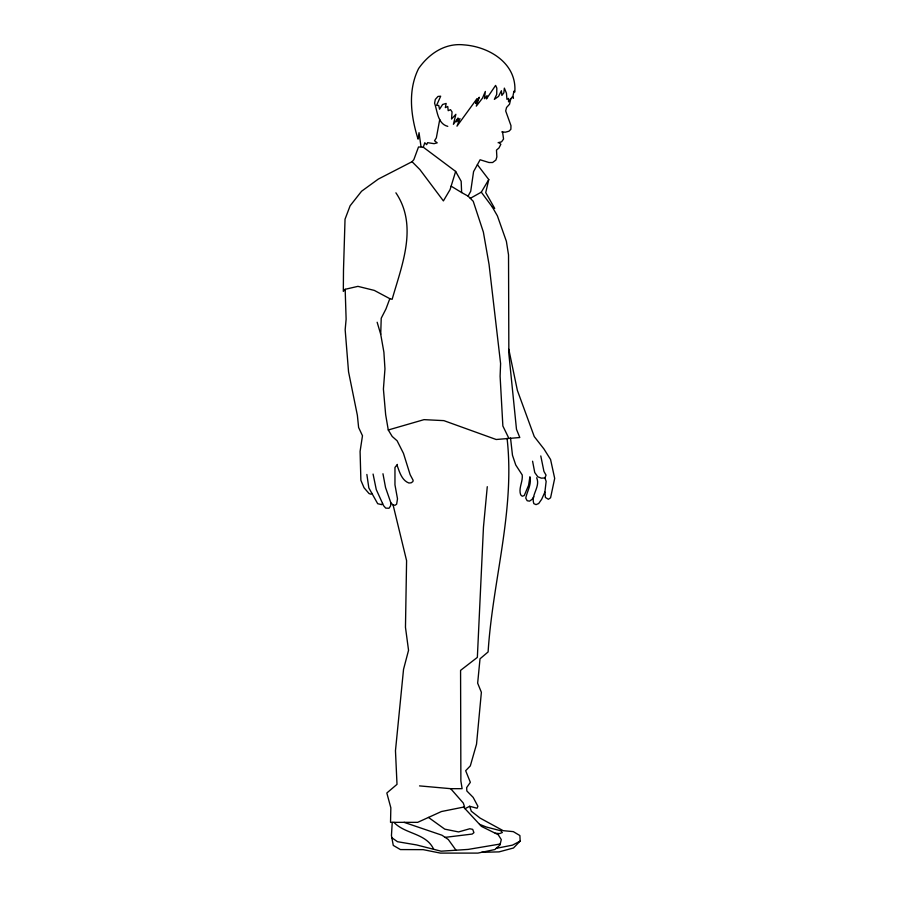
<?xml version="1.0" encoding="UTF-8"?>
<svg xmlns="http://www.w3.org/2000/svg" width="898" height="898" viewBox="0 0 898 898"><rect width="100%" height="100%" fill="white"/><g stroke="black" fill="none" stroke-linecap="round" stroke-linejoin="round"><path stroke-width="1.35" d="M396.647 465.344L397.219 465.703C399.554 472.079 401.833 480.385 408.893 483.012L411.138 482.821L412.889 481.575L413.136 480.318L410.139 474.694L403.483 453.4L397.118 440.783L392.19 436.45L388.273 429.985L385.657 414.696L383.412 389.07L384.961 368.887L383.895 352.196L380.718 334.303L381.223 318.218L385.983 308.923L389.811 298.675L374.309 290.402L357.932 286.361L345.169 289.302L343.317 291.379L343.496 270.017L345.034 219.202L350.119 205.777L361.557 191.252L378.294 179.095L412.047 161.707L413.821 159.687L418.502 146.98L423.306 147.216L455.645 171.428L461.168 181.273L461.639 192.554L468.083 196.123L473.224 201.275L483.371 232.088L489.051 264.416L500.601 363.578L500.107 376.24L502.869 426.022L508.807 438.179M487.277 486.682L483.461 527.16L477.354 657.381L460.573 670.368L460.876 780.957L462.111 788.68L450.695 788.68L419.534 785.896M382.963 473.751L385.556 487.592L390.899 502.925L390.585 505.911L389.014 508.268L385.713 508.111L383.592 505.675L376.284 489.635L373.074 474.065M392.235 822.344L391.449 835.623L393.279 845.411L400.418 849.575L423.16 849.654L440.39 853.1L477.916 853.1L494.944 849.519L499.995 844.962L501.286 839.585L498.199 834.702L481.451 826.407L463.559 807.1M508.796 349.266L517.371 390.406L534.265 436.585L543.975 449.011L550.575 459.518L554.683 478.387L550.575 497.795L548.364 499.266L545.423 497.47L544.895 492.093L546.152 481.339L544.895 477.972L546.051 475.165L543.941 471.439L540.787 455.937M439.751 119.49L436.338 137.877L434.531 140.773L437.236 142.849L434.071 143.669L427.571 142.67L426.662 144.657L424.765 142.76L423.306 147.216M510.76 98.87L509.525 104.213L506.551 107.491L505.686 110.948L510.973 125.653L510.872 129.301L508.953 131.22L505.394 132.186L501.769 131.916M488.77 179.566L485.728 192.599L494.697 208.403L492.329 207.023L481.294 192.172L488.77 179.566L477.388 164.682M455.645 171.428L450.078 189.601L443.399 200.905L419.871 169.554L412.047 161.707M544.895 492.093L541.674 499.266L538.688 503.509L536.05 504.62L533.827 503.655C530.718 494.921 540.663 486.839 536.667 477.781M468.083 196.123L470.72 191.252L473.572 171.608L480.104 159.765L488.983 162.516L492.598 162.516L495.898 160.035L496.863 156.903L496.482 150.089L498.974 147.979L500.837 144.309L498.974 142.501M382.548 503.374L381.785 504.654L377.699 503.711L368.831 487.906L366.867 474.458M533.782 496.706L532.02 499.411L529.517 501.151L527.148 500.725L525.757 498.087C527.227 490.925 531.762 484.505 529.921 476.782L528.574 485.335L524.241 495.55L522.232 496.246L520.694 494.854C518.258 488.243 523.063 481.732 522.209 474.941L515.755 465.007L512.477 455.264L510.535 437.988M397.399 464.389L394.963 467.454L394.963 484.819L397.5 498.839L396.635 504.182L394.985 505.282L393.099 504.968L390.899 502.925M465.041 808.705L469.654 806.281L471.304 811.22L480.082 818.089L503.149 830.661L513.308 831.638L519.897 835.555L520.167 841.089L513.488 847.993L499.052 851.876L481.586 852.325M371.884 493.361L370.953 494.192L369.067 493.563L364.038 487.749L360.884 480.318L360.087 451.425L362.478 435.732L358.616 427.515L357.37 415.314L348.547 371.794L345.169 329.779L346.123 319.16L345.169 289.302M470.283 198.335L481.294 192.172M520.167 841.089L512.489 845.141L496.246 848.341M388.273 429.985L424.024 419.647L443.87 420.634L496.179 439.504L519.796 437.528L516.485 429.3L508.852 353.834L508.526 254.875L506.382 241.315L497.391 215.857L492.329 207.023M498.087 142.726L501.555 141.828L503.554 139.033L502.566 131.972M445.127 837.363L472.191 834.062L473.931 832.659L472.696 829.348L469.766 828.764L458.575 831.93L444.779 829.157L428.492 817.427M500.22 844.019L468.24 849.407L441.098 851.192L416.616 844.939L397.477 841.707L391.842 837.733M544.895 477.972L541.314 478.151L537.801 476.793L534.748 472.528L532.581 461.213M495.225 833.232L499.58 833.591L502.352 832.525L500.972 830.818L486.346 827.013L479.51 824.308M469.654 806.281L477.051 808.234L477.916 806.281L473.156 797.379L466.848 790.97L466.657 787.613L470.35 782.326L465.669 770.709L470.328 765.871L476.535 744.15L481.373 692.291L477.657 683.154L480.015 658.806L488.108 651.948C492.609 580.568 515.216 510.255 507.078 438.359M389.811 298.675L392.145 299.303C401.866 265.179 418.21 225.948 395.906 192.812M404.111 822.344L441.962 835.219L448.293 839.495L456.004 850.215M447.776 126.36C437.652 123.823 437.438 111.251 434.587 103.203L435.317 99.431L437.988 96.445L440.682 96.187L436.596 105.302L438.729 105.481L439.571 109.197L442.635 104.46L446.16 103.438L445.329 107.625L447.743 106.503L448.203 110.69L450.527 109.668L452.053 111.936L451.548 119.052L455.881 114.293L453.411 124.328L458.07 118.031L456.723 121.802L459.978 118.637L456.981 126.169L477.096 98.522L475.749 103.528L479.229 97.253L476.299 106.144L482.484 98.129L485.335 91.461L484.46 98.679L487.075 95.671L486.447 98.926L495.595 85.411L496.83 88.127L496.706 94.425L494.36 99.364L498.558 96.4L501.387 90.72L501.881 95.413L503.857 92.82L504.35 88.127L506.45 93.19L506.943 99.364L508.549 98.376L508.549 101.833L512.32 96.793L513.432 98.275L512.983 95.906L513.948 91.147L514.801 92.034C517.057 63.601 489.444 46.752 464.143 44.9C445.195 42.734 429.109 53.566 418.603 68.54C407.535 90.642 410.902 116.37 418.075 139.168L419.029 132.68L420.994 146.587M451.133 186.155L461.639 192.554M393.941 822.344C405.223 834.354 426.236 832.996 433.678 849.295M450.695 788.68L463.301 803.059L464.58 806.898L441.434 811.534L417.682 822.344L390.529 822.344L390.843 807.83L386.825 793.001L397.006 784.358L395.468 750.694L403.539 669.324L408.545 650.298L405.469 627.332L406.592 560.655L393.099 504.968M377.149 322.247L380.718 334.303"/></g></svg>
